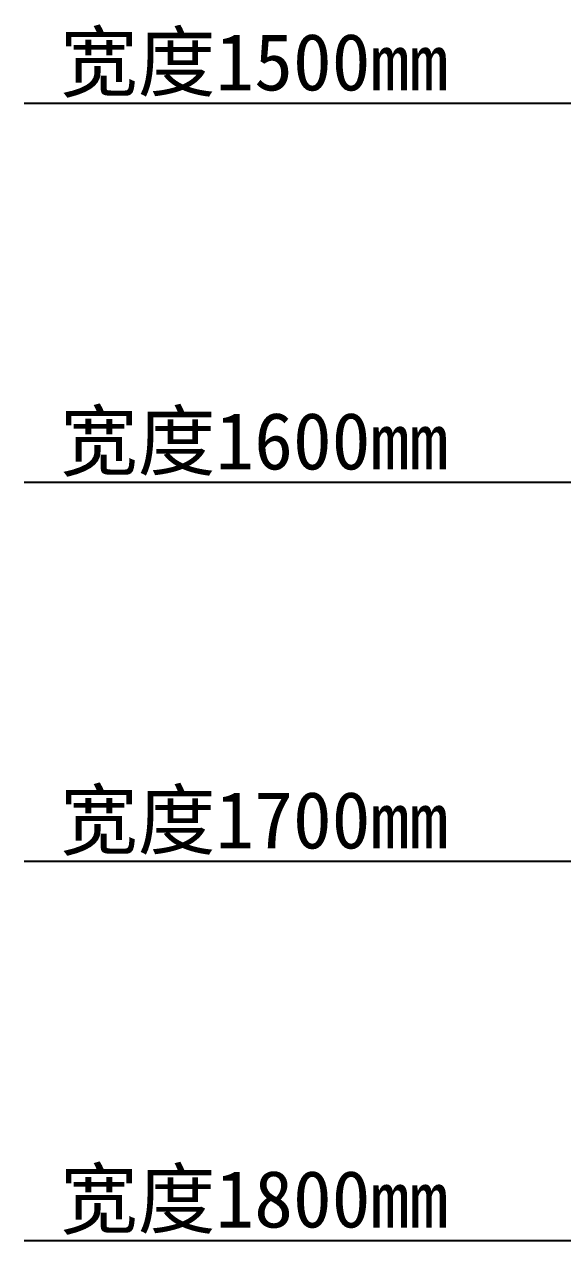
# Model space of a CAD drawing. Header units: millimetres. Extents: x 304407 to 361076, y -1262425 to -1203358.
# Drawn here: x 304407 to 309134, y -1215610 to -1204944 of the extents above; entities that cross this region are included whole.
import ezdxf

# ---------------------------------------------------------------- set-up
doc = ezdxf.new("R2010")
doc.units = ezdxf.units.MM
doc.header["$LTSCALE"] = 20
doc.styles.add('text', font='SimSun.ttf', dxfattribs={"height": 85})

msp = doc.modelspace()

# ---------------------------------------------------------------- linework, layer by layer
at = {"color": 8}
for p, q in [((361075.9, -1205638.8), (304407.4, -1205638.8)), ((361075.9, -1208962.6), (304407.4, -1208962.6)), ((361075.9, -1212286.5), (304407.4, -1212286.5)), ((361075.9, -1212286.5), (304407.4, -1212286.5)), ((361075.9, -1215610.3), (304407.4, -1215610.3)), ((361075.9, -1215610.3), (304407.4, -1215610.3))]:
    msp.add_line(p, q, dxfattribs=at)

# ---------------------------------------------------------------- texts
at = {"char_height": 500, "width": 3820.156, "attachment_point": 1, "style": 'text'}
for s, insert in [('宽度1500mm', (304721.5, -1205023.3)), ('宽度1600mm', (304721.5, -1208347.1)), ('宽度1700mm', (304721.5, -1211670.9)), ('宽度1800mm', (304721.5, -1214994.8))]:
    msp.add_mtext(s, dxfattribs=dict(at, insert=insert))

doc.saveas('drawing.dxf')
